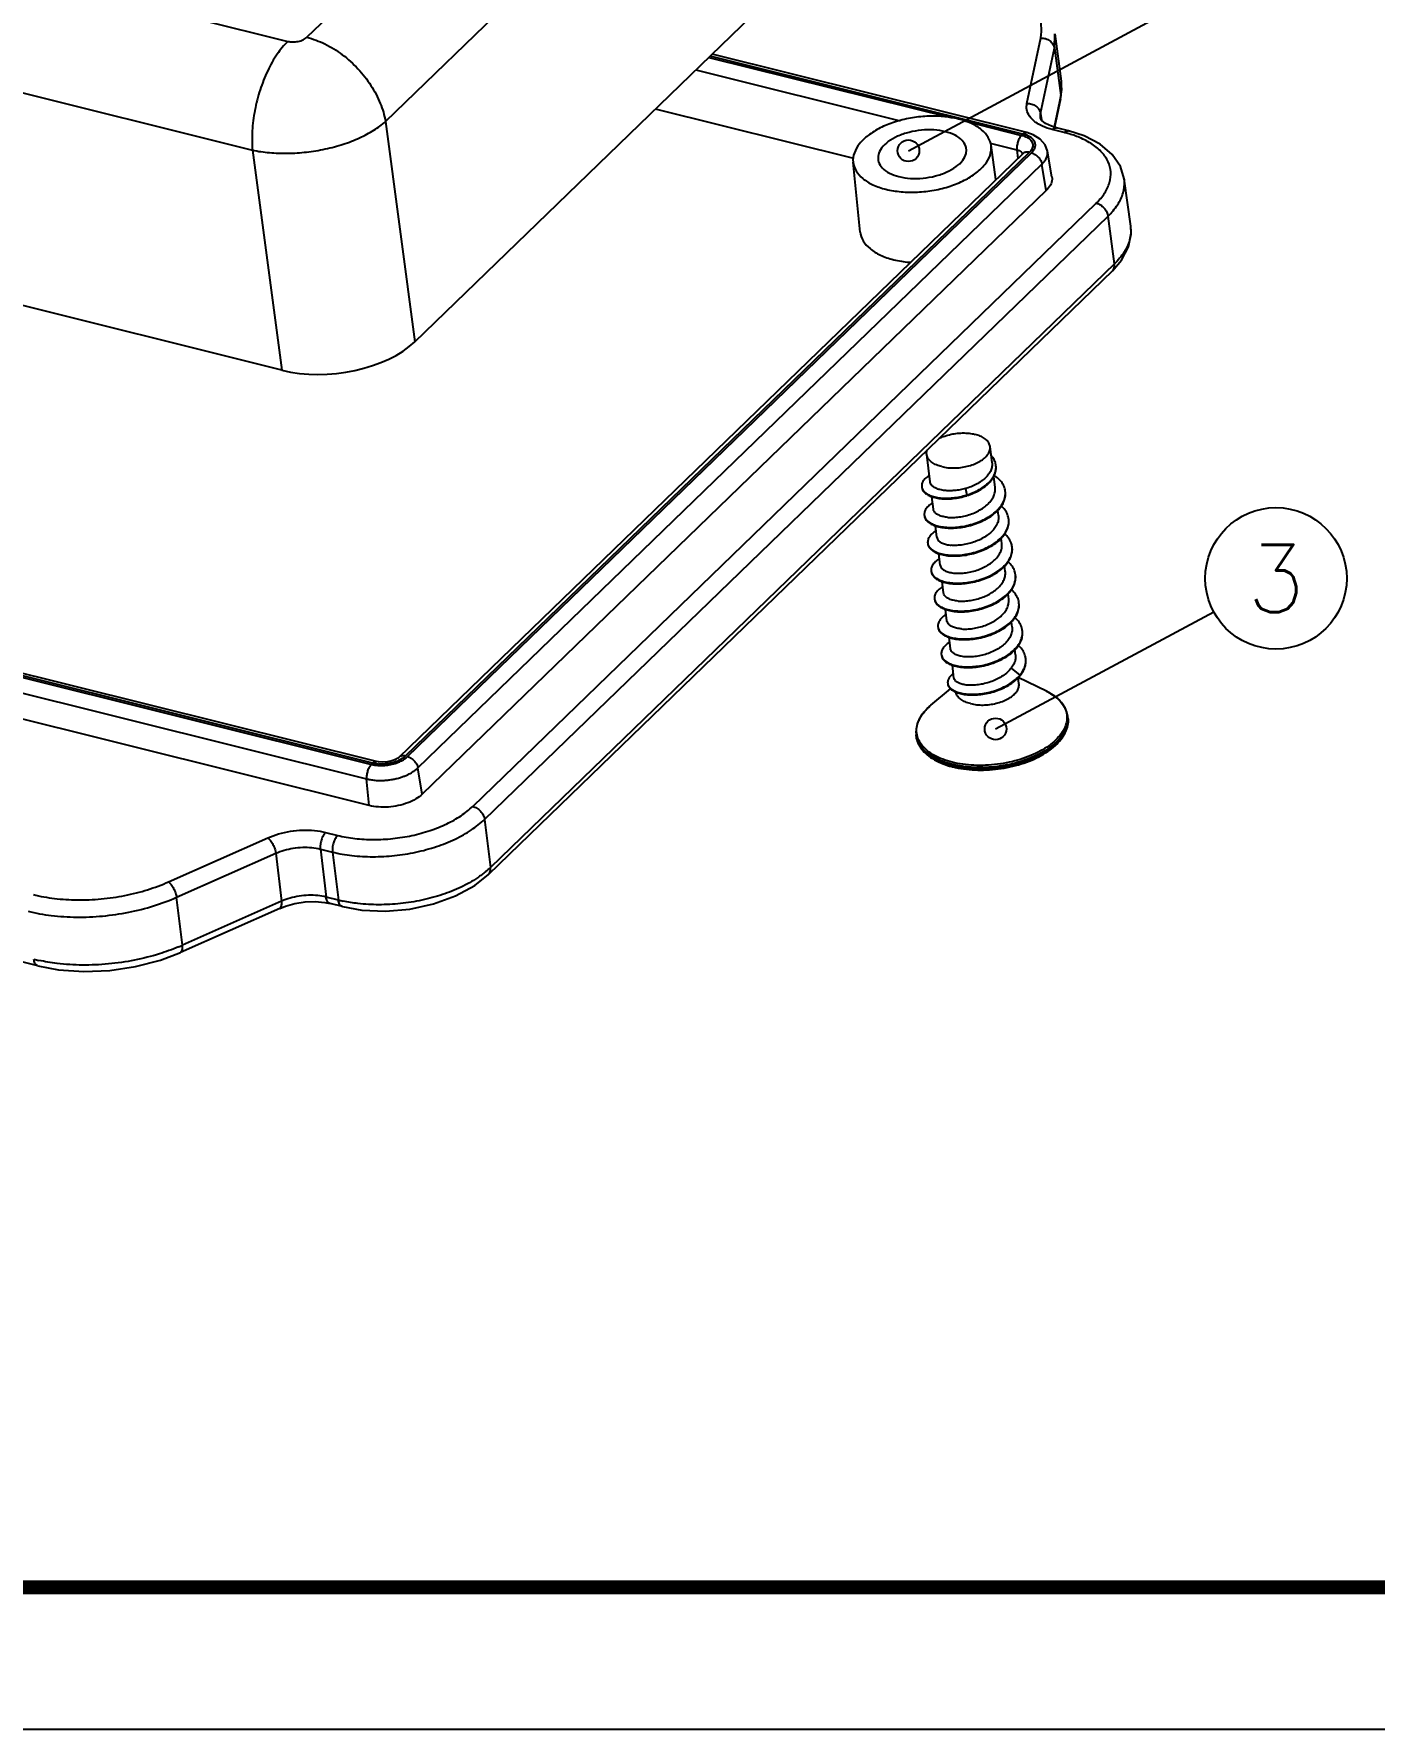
# Model space of a CAD drawing. Header units: millimetres. Extents: x 891 to 1788, y -1993 to 199.
# Drawn here: x 1017.3 to 1055.9, y 33.97 to 82.79 of the extents above; entities that cross this region are included whole.
import ezdxf
from ezdxf.enums import TextEntityAlignment as Align

# ---------------------------------------------------------------- set-up
doc = ezdxf.new("R2010")
doc.units = ezdxf.units.MM
doc.layers.add('dim', color=3, linetype='Continuous', lineweight=9)
doc.layers.add('from', color=7, linetype='Continuous')
doc.styles.add('TXT', font='txt.shx', dxfattribs={"bigfont": 'gbcbig.shx'})
doc.dimstyles.new('ISO', dxfattribs={"dimscale": 0.6, "dimtxt": 2.5, "dimasz": 2.5, "dimexe": 1.25, "dimexo": 0.625, "dimtad": 0, "dimdsep": 46, "dimtxsty": 'Standard', "dimblk": 'OPEN', "dimcen": 0, "dimclrd": 4, "dimclre": 4, "dimadec": 0, "dimazin": 0, "dimtfac": 1, "dimtofl": 0, "dimtmove": 0, "dimatfit": 3, "dimfxl": 1, "dimarcsym": 0})

# ---------------------------------------------------------------- blocks, each defined once
blk = doc.blocks.new('_Open')
at = {"color": 0, "linetype": 'ByBlock', "lineweight": -2}
for p, q in [((-1, 0.167), (0, 0)), ((-1, -0.167), (0, 0)), ((0, 0), (-1, 0))]:
    blk.add_line(p, q, dxfattribs=at)
blk = doc.blocks.new('*u5')
at = {"color": 7, "linetype": 'Continuous'}
for p, q in [((4.831, 3.309, 0), (26.885, 24.643, 0)), ((7.661, 0.276, 0), (29.715, 21.609, 0)), ((8.722, -7.649, 0), (31.193, 14.087, 0)), ((-31.584, 12.07, 0), (4.147, 3.162, 0)), ((-32.857, 8.154, 0), (2.873, -0.754, 0)), ((30.757, 0.931, 0), (31.255, 3.284, 0)), ((31.745, 2.921, 0), (31.766, 3.432, 0)), ((31.766, 3.432, 0), (31.994, 1.724, 0)), ((19.304, 2.587, 0), (28.061, 0.404, 0)), ((30.613, -0.174, 0), (19.352, 2.634, 0)), ((30.751, -0.12, 0), (19.424, 2.703, 0)), ((31.247, 0.568, 0), (31.745, 2.921, 0)), ((31.745, 2.921, 0), (31.973, 1.213, 0)), ((18.84, 2.138, 0), (26.192, 0.305, 0)), ((31.994, 1.723, 0), (31.973, 1.213, 0)), ((24.519, -1.054, 0), (17.38, 0.726, 0)), ((31.973, 1.213, 0), (31.733, 0.076, 0)), ((31.969, 1.095, 0), (31.752, 0.07, 0)), ((31.969, 1.095, 0), (31.973, 1.213, 0)), ((3.935, -8.679, 0), (-32.47, 0.398, 0)), ((7.661, 0.276, 0), (8.722, -7.649, 0)), ((28.492, 0.296, 0), (30.565, -0.221, 0)), ((31.24, 0.419, 0), (31.247, 0.568, 0)), ((31.241, 0.415, 0), (31.24, 0.419, 0)), ((31.247, 0.568, 0), (31.277, 0.342, 0)), ((31.819, 0.049, 0), (31.637, 0.105, 0)), ((32.256, -0.06, 0), (31.82, 0.049, 0)), ((29.439, -0.504, 0), (30.395, -0.743, 0)), ((29.642, -1.814, 0), (29.466, -0.58, 0)), ((32.101, -0.12, 0), (31.665, -0.011, 0)), ((2.873, -0.754, 0), (3.935, -8.679, 0)), ((30.606, -0.882, 0), (8.139, -22.615, 0)), ((30.843, -0.835, 0), (8.376, -22.568, 0)), ((8.454, -22.587, 0), (30.921, -0.855, 0)), ((24.757, -3.702, 0), (24.503, -1.186, 0)), ((30.395, -0.743, 0), (30.424, -1.057, 0)), ((31.655, -1.719, 0), (31.493, -0.79, 0)), ((8.832, -22.992, 0), (31.298, -1.259, 0)), ((31.454, -2.204, 0), (31.298, -1.259, 0)), ((34.494, -3.494, 0), (34.26, -1.785, 0)), ((31.454, -2.204, 0), (8.987, -23.937, 0)), ((10.803, -24.379, 0), (33.251, -2.663, 0)), ((11.229, -24.847, 0), (33.678, -3.132, 0)), ((33.912, -4.841, 0), (33.678, -3.132, 0)), ((33.912, -4.841, 0), (11.444, -26.574, 0)), ((33.836, -5.098, 0), (11.369, -26.832, 0)), ((29.501, -12.008, 0), (29.43, -11.427, 0)), ((27.268, -12.696, 0), (27.147, -11.705, 0)), ((29.61, -12.903, 0), (29.561, -12.5, 0)), ((27.388, -13.684, 0), (27.333, -13.229, 0)), ((28.542, -12.938, 0), (28.588, -13.169, 0)), ((28.584, -13.17, 0), (28.588, -13.169, 0)), ((28.588, -13.169, 0), (28.591, -13.194, 0)), ((-29.245, -13.792, 0), (7.154, -22.867, 0)), ((7.202, -22.82, 0), (-29.197, -13.746, 0)), ((7.34, -22.767, 0), (-29.059, -13.692, 0)), ((29.733, -13.907, 0), (29.71, -13.719, 0)), ((-29.415, -14.314, 0), (6.984, -23.389, 0)), ((27.511, -14.688, 0), (27.461, -14.277, 0)), ((29.855, -14.911, 0), (29.832, -14.725, 0)), ((7.073, -24.349, 0), (-29.326, -15.274, 0)), ((27.633, -15.692, 0), (27.583, -15.281, 0)), ((29.978, -15.915, 0), (29.954, -15.725, 0)), ((27.756, -16.696, 0), (27.706, -16.289, 0)), ((30.1, -16.919, 0), (30.077, -16.73, 0)), ((27.878, -17.7, 0), (27.828, -17.289, 0)), ((28.001, -18.704, 0), (27.951, -18.293, 0)), ((30.223, -17.923, 0), (30.2, -17.739, 0)), ((30.345, -18.927, 0), (30.322, -18.738, 0)), ((28.13, -19.759, 0), (28.074, -19.299, 0)), ((30.189, -19.408, 0), (30.506, -19.651, 0)), ((30.471, -19.961, 0), (30.445, -19.741, 0)), ((31.456, -20.233, 0), (30.446, -19.74, 0)), ((30.506, -19.651, 0), (30.509, -19.676, 0)), ((27.298, -20.74, 0), (28.008, -20.146, 0)), ((32.233, -21.189, 0), (32.227, -21.14, 0)), ((26.774, -21.856, 0), (26.768, -21.807, 0)), ((8.987, -23.937, 0), (8.832, -22.992, 0)), ((7.073, -24.349, 0), (6.984, -23.389, 0)), ((-4.855, -30.118, 0), (-27.321, -24.517, 0)), ((11.229, -24.847, 0), (11.444, -26.574, 0)), ((-0.152, -27.097, 0), (3.422, -25.511, 0)), ((5.506, -25.315, 0), (5.943, -25.424, 0)), ((0.139, -27.652, 0), (3.713, -26.066, 0)), ((3.713, -26.066, 0), (3.923, -27.793, 0)), ((5.317, -25.916, 0), (5.526, -27.642, 0)), ((5.317, -25.916, 0), (5.753, -26.024, 0)), ((5.753, -26.024, 0), (5.968, -27.752, 0)), ((0.349, -29.379, 0), (0.139, -27.652, 0)), ((3.853, -28.051, 0), (0.279, -29.637, 0)), ((3.923, -27.793, 0), (0.349, -29.379, 0)), ((3.853, -28.051, 0), (4.059, -27.97, 0)), ((5.968, -27.752, 0), (5.526, -27.642, 0)), ((6.109, -27.988, 0), (5.667, -27.878, 0))]:
    blk.add_line(p, q, dxfattribs=at)
at = {"color": 7, "linetype": 'Continuous', "elevation": 0}
for points in [[(31.969, 1.095), (32.009, 1.431), (31.994, 1.723)], [(31.637, 0.105), (31.422, 0.209), (31.293, 0.315), (31.245, 0.394), (31.24, 0.419)], [(31.493, -0.79), (31.41, -0.564), (31.238, -0.359), (30.986, -0.201), (30.751, -0.12)], [(34.26, -1.785), (34.126, -1.338), (33.831, -0.906), (33.389, -0.534), (32.818, -0.24), (32.256, -0.06)], [(30.617, -0.875), (30.62, -0.866), (30.617, -0.871), (30.606, -0.882)], [(33.836, -5.098), (34.165, -4.716), (34.415, -4.235), (34.507, -3.743), (34.493, -3.491)], [(8.139, -22.615), (8.104, -22.644), (8.019, -22.693), (7.89, -22.743), (7.731, -22.778), (7.562, -22.791), (7.41, -22.781), (7.34, -22.767)], [(6.109, -27.988), (6.807, -28.112), (7.663, -28.149), (8.535, -28.074), (9.388, -27.891), (10.182, -27.604), (10.88, -27.223), (11.369, -26.832)], [(4.059, -27.97), (4.404, -27.876), (4.769, -27.821), (5.133, -27.809), (5.475, -27.839), (5.667, -27.878)], [(-4.855, -30.118), (-4.108, -30.258), (-3.2, -30.322), (-2.266, -30.284), (-1.336, -30.145), (-0.441, -29.911), (0.279, -29.637)]]:
    blk.add_lwpolyline(points, dxfattribs=at)
at = {"color": 7, "linetype": 'Continuous'}
for centre, radius, start, end in [((31.063, -4.285, 0), 4.293, 74.29454, 76.00502), ((33.374, -3.65, 0), 1.13, 2.6225, 7.90694), ((29.081, -12.167, 0), 0.563, 4.37585, 6.92365), ((27.234, -12.841, 0), 0.265, 186.77075, 194.64991), ((27.828, -10.768, 0), 2.543, 287.44424, 287.57628), ((29.349, -13.107, 0), 0.633, 4.67049, 6.95056), ((27.338, -13.863, 0), 0.278, 186.75489, 194.64402), ((29.479, -14.109, 0), 0.626, 4.62556, 6.91569), ((27.45, -14.867, 0), 0.268, 186.92818, 192.17839), ((29.613, -15.113, 0), 0.614, 4.65322, 6.99949), ((27.592, -15.868, 0), 0.288, 187.15935, 192.1282), ((29.72, -16.119, 0), 0.631, 4.68164, 6.97397), ((27.711, -16.874, 0), 0.283, 186.84109, 197.23808), ((29.842, -17.122, 0), 0.631, 4.63647, 6.91692), ((27.817, -17.88, 0), 0.267, 186.77722, 192.07496), ((29.982, -18.124, 0), 0.614, 4.64282, 6.96607), ((27.954, -18.88, 0), 0.282, 187.1636, 192.19916), ((30.094, -19.13, 0), 0.624, 1.72404, 7.00263), ((28.156, -19.911, 0), 0.254, 187.13765, 192.7807), ((29.582, -18.881, 0), 1.203, 319.47453, 320.21916), ((29.587, -18.908, 0), 1.2, 320.21833, 321.12392), ((27.835, -21.713, 0), 1.061, 156.52114, 156.76113), ((28.168, -21.908, 0), 1.448, 141.95467, 145.56922), ((31.44, -21.236, 0), 0.793, 3.40268, 6.92827), ((27.544, -21.712, 0), 0.782, 186.93564, 190.49675), ((7.508, -21.509, 0), 1.348, 262.32875, 266.08352), ((28.905, -19.707, 0), 3.351, 255.30744, 256.00251), ((9.313, -24.364, 0), 3.071, 309.85284, 313.94767), ((7.204, -22.772, 0), 5.131, 256.06963, 258.07894), ((-3.457, -23.693, 0), 6.377, 256.03702, 257.662), ((-2.555, -22.825, 0), 7.168, 292.64805, 293.89636)]:
    blk.add_arc(centre, radius, start, end, dxfattribs=at)
blk.add_ellipse((5.76, -6.907, 0), major_axis=(3.475, 0.422), ratio=0.539083, start_param=-2.187859, end_param=-0.618965, dxfattribs=at)
for points, start_tangent, end_tangent in [([(31.255, 3.284, 0), (31.274, 3.747, 0), (31.133, 4.194, 0), (30.834, 4.606, 0), (30.388, 4.967, 0), (29.813, 5.263, 0), (29.261, 5.45, 0)], (0.206779, 0.978388), (-0.964404, 0.264435)), ([(4.147, 3.162, 0), (3.762, 2.699, 0), (3.422, 2.105, 0), (3.148, 1.416, 0), (2.958, 0.679, 0), (2.865, -0.06, 0), (2.874, -0.754, 0)], (-0.718749, -0.695269), (0.091956, -0.995763)), ([(4.147, 3.162, 0), (4.234, 3.146, 0), (4.328, 3.141, 0), (4.426, 3.146, 0), (4.522, 3.161, 0), (4.614, 3.186, 0), (4.699, 3.22, 0), (4.772, 3.262, 0), (4.831, 3.309, 0)], (0.970325, -0.241805), (0.718855, 0.69516)), ([(4.831, 3.309, 0), (5.48, 3.069, 0), (6.107, 2.682, 0), (6.672, 2.174, 0), (7.137, 1.578, 0), (7.474, 0.931, 0), (7.661, 0.276, 0)], (0.9703, -0.241905), (0.162235, -0.986752)), ([(31.255, 3.284, 0), (31.428, 3.26, 0), (31.581, 3.182, 0), (31.693, 3.063, 0), (31.745, 2.921, 0)], (0.999745, 0.022599), (0.13124, -0.991351)), ([(31.12, 0.215, 0), (31.044, 0.269, 0), (30.853, 0.468, 0), (30.755, 0.693, 0), (30.757, 0.931, 0)], (-0.836534, 0.547916), (0.206851, 0.978372)), ([(30.757, 0.931, 0), (30.93, 0.906, 0), (31.083, 0.829, 0), (31.195, 0.71, 0), (31.247, 0.568, 0)], (0.999745, 0.022599), (0.13124, -0.991351)), ([(2.873, -0.754, 0), (3.484, -0.844, 0), (4.141, -0.867, 0), (4.82, -0.822, 0), (5.496, -0.711, 0), (6.141, -0.538, 0), (6.731, -0.31, 0), (7.244, -0.035, 0), (7.661, 0.276, 0)], (0.97823, -0.207526), (0.744106, 0.668061)), ([(28.292, 0.366, 0), (27.748, 0.455, 0), (27.158, 0.466, 0), (26.561, 0.398, 0), (25.985, 0.254, 0), (25.472, 0.044, 0), (25.042, -0.223, 0), (24.729, -0.526, 0), (24.544, -0.853, 0), (24.502, -1.181, 0), (24.503, -1.186, 0)], (-0.9703, 0.241905), (0.101342, -0.994852)), ([(29.466, -0.581, 0), (29.367, -0.302, 0), (29.127, -0.025, 0), (28.761, 0.203, 0), (28.292, 0.366, 0)], (-0.143722, 0.989618), (-0.9703, 0.241905)), ([(31.665, -0.011, 0), (31.321, 0.106, 0), (31.12, 0.215, 0)], (-0.97027, 0.242026), (-0.836534, 0.547916)), ([(31.665, -0.011, 0), (31.758, 0.047, 0), (31.819, 0.048, 0)], (0.718749, 0.695269), (0.976334, -0.216266)), ([(27.822, -0.089, 0), (27.407, -0.027, 0), (26.956, -0.035, 0), (26.511, -0.113, 0), (26.1, -0.255, 0), (25.766, -0.448, 0), (25.526, -0.68, 0), (25.407, -0.926, 0), (25.398, -1.082, 0)], (-0.9703, 0.241905), (0.096489, -0.995334)), ([(25.68, -2.161, 0), (26.224, -2.251, 0), (26.814, -2.262, 0), (27.411, -2.194, 0), (27.987, -2.049, 0), (28.501, -1.84, 0), (28.931, -1.573, 0), (29.244, -1.27, 0), (29.428, -0.942, 0), (29.47, -0.615, 0), (29.466, -0.581, 0)], (0.9703, -0.241905), (-0.143722, 0.989618)), ([(28.573, -0.694, 0), (28.557, -0.623, 0), (28.422, -0.401, 0), (28.17, -0.217, 0), (27.822, -0.089, 0)], (-0.136045, 0.990703), (-0.9703, 0.241905)), ([(30.565, -0.221, 0), (30.49, -0.32, 0), (30.432, -0.453, 0), (30.399, -0.601, 0), (30.395, -0.743, 0)], (-0.718739, -0.69528), (0.091942, -0.995764)), ([(30.565, -0.221, 0), (30.715, -0.272, 0), (30.848, -0.351, 0), (30.939, -0.458, 0), (30.97, -0.582, 0), (30.937, -0.711, 0), (30.843, -0.835, 0)], (0.970264, -0.24205), (-0.719262, -0.694739)), ([(30.613, -0.174, 0), (30.694, -0.123, 0), (30.751, -0.121, 0)], (0.718749, 0.695269), (0.976001, -0.217768)), ([(30.906, -0.303, 0), (30.861, -0.273, 0), (30.816, -0.248, 0), (30.772, -0.227, 0), (30.729, -0.21, 0), (30.689, -0.195, 0), (30.65, -0.184, 0), (30.613, -0.174, 0)], (-0.804695, 0.593688), (-0.970299, 0.24191)), ([(30.921, -0.855, 0), (30.946, -0.829, 0), (30.971, -0.8, 0), (30.995, -0.768, 0), (31.018, -0.732, 0), (31.037, -0.692, 0), (31.052, -0.649, 0), (31.061, -0.602, 0), (31.061, -0.549, 0), (31.051, -0.493, 0), (31.027, -0.436, 0), (30.992, -0.384, 0), (30.95, -0.34, 0), (30.906, -0.303, 0)], (0.718746, 0.695273), (-0.804695, 0.593688)), ([(32.101, -0.12, 0), (32.194, -0.062, 0), (32.256, -0.06, 0)], (0.718749, 0.695269), (0.976192, -0.21691)), ([(33.251, -2.663, 0), (33.555, -2.299, 0), (33.732, -1.92, 0), (33.775, -1.54, 0), (33.683, -1.175, 0), (33.458, -0.838, 0), (33.109, -0.543, 0), (32.651, -0.3, 0), (32.225, -0.153, 0)], (0.718644, 0.695378), (-0.962618, 0.270863)), ([(24.503, -1.186, 0), (24.605, -1.494, 0), (24.846, -1.771, 0), (25.212, -1.999, 0), (25.68, -2.161, 0)], (0.101342, -0.994852), (0.9703, -0.241905)), ([(25.398, -1.082, 0), (25.415, -1.173, 0), (25.55, -1.395, 0), (25.803, -1.579, 0), (26.15, -1.707, 0)], (0.096489, -0.995334), (0.9703, -0.241905)), ([(26.15, -1.707, 0), (26.565, -1.769, 0), (27.016, -1.761, 0), (27.461, -1.683, 0), (27.872, -1.54, 0), (28.207, -1.348, 0), (28.446, -1.116, 0), (28.565, -0.87, 0), (28.573, -0.694, 0)], (0.9703, -0.241905), (-0.136045, 0.990703)), ([(30.395, -0.743, 0), (30.476, -0.77, 0), (30.546, -0.812, 0), (30.595, -0.869, 0), (30.601, -0.883, 0)], (0.970314, -0.241849), (0.375319, -0.926896)), ([(30.843, -0.835, 0), (30.72, -0.828, 0), (30.62, -0.87, 0), (30.606, -0.882, 0)], (-0.9703, 0.241905), (-0.716893, -0.697183)), ([(30.921, -0.855, 0), (31.05, -0.91, 0), (31.167, -1.006, 0), (31.254, -1.128, 0), (31.298, -1.259, 0)], (0.970299, -0.241908), (0.162238, -0.986752)), ([(31.298, -1.259, 0), (31.334, -1.223, 0), (31.369, -1.182, 0), (31.404, -1.136, 0), (31.435, -1.085, 0), (31.463, -1.029, 0), (31.484, -0.967, 0), (31.497, -0.9, 0), (31.497, -0.825, 0), (31.493, -0.79, 0)], (0.718754, 0.695265), (-0.172404, 0.985026)), ([(31.655, -1.719, 0), (31.661, -1.81, 0), (31.603, -2.01, 0), (31.454, -2.204, 0)], (0.173463, -0.98484), (-0.718749, -0.695269)), ([(33.678, -3.132, 0), (34.02, -2.72, 0), (34.22, -2.293, 0), (34.268, -1.865, 0), (34.26, -1.785, 0)], (0.718086, 0.695954), (-0.137029, 0.990567)), ([(33.251, -2.663, 0), (33.4, -2.728, 0), (33.533, -2.839, 0), (33.63, -2.981, 0), (33.678, -3.131, 0)], (0.9703, -0.241905), (0.129491, -0.991581)), ([(34.503, -3.598, 0), (34.454, -4.002, 0), (34.254, -4.43, 0), (33.912, -4.841, 0)], (0.045749, -0.998953), (-0.718015, -0.696027)), ([(24.757, -3.702, 0), (24.862, -4.017, 0), (25.107, -4.3, 0), (25.481, -4.532, 0), (25.959, -4.698, 0)], (0.101333, -0.994853), (0.9703, -0.241905)), ([(25.959, -4.698, 0), (26.514, -4.789, 0), (26.565, -4.794, 0)], (0.9703, -0.241905), (0.997099, -0.07611)), ([(33.836, -5.098, 0), (33.9, -4.994, 0), (33.912, -4.841, 0)], (0.715264, 0.698854), (-0.129491, 0.991581)), ([(27.597, -11.13, 0), (27.746, -11.065, 0), (27.967, -10.997, 0), (28.202, -10.953, 0), (28.441, -10.936, 0), (28.674, -10.947, 0), (28.889, -10.985, 0)], (0.894918, 0.44623), (0.9703, -0.241905)), ([(29.43, -11.427, 0), (29.414, -11.358, 0), (29.347, -11.239, 0), (29.233, -11.134, 0), (29.078, -11.048, 0), (28.889, -10.985, 0)], (-0.121647, 0.992573), (-0.9703, 0.241905)), ([(27.147, -11.705, 0), (27.145, -11.647, 0), (27.164, -11.547, 0)], (-0.121647, 0.992573), (0.320386, 0.947287)), ([(27.687, -12.147, 0), (27.903, -12.185, 0), (28.135, -12.196, 0), (28.374, -12.179, 0), (28.61, -12.135, 0), (28.831, -12.067, 0), (29.028, -11.977, 0), (29.194, -11.868, 0), (29.319, -11.747, 0), (29.4, -11.617, 0), (29.432, -11.486, 0), (29.43, -11.427, 0)], (0.9703, -0.241905), (-0.121647, 0.992573)), ([(27.687, -12.147, 0), (27.498, -12.084, 0), (27.343, -11.998, 0), (27.23, -11.894, 0), (27.163, -11.775, 0), (27.147, -11.705, 0)], (-0.9703, 0.241905), (-0.121647, 0.992573)), ([(29.501, -12.008, 0), (29.499, -12.142, 0), (29.457, -12.285, 0), (29.376, -12.424, 0), (29.262, -12.554, 0), (29.115, -12.674, 0), (28.94, -12.781, 0), (28.746, -12.87, 0), (28.542, -12.938, 0)], (0.120904, -0.992664), (-0.963389, -0.268106)), ([(28.588, -13.169, 0), (28.824, -13.081, 0), (29.042, -12.972, 0), (29.234, -12.845, 0), (29.394, -12.704, 0), (29.518, -12.552, 0), (29.6, -12.394, 0), (29.64, -12.235, 0), (29.642, -12.124, 0)], (0.954009, 0.299778), (-0.07635, 0.997081)), ([(28.596, -13.192, 0), (28.827, -13.106, 0), (29.045, -12.997, 0), (29.238, -12.87, 0), (29.398, -12.729, 0), (29.521, -12.577, 0), (29.603, -12.419, 0), (29.643, -12.26, 0), (29.643, -12.124, 0)], (0.953316, 0.301976), (-0.1206, 0.992701)), ([(29.64, -12.099, 0), (29.637, -12.078, 0), (29.592, -11.928, 0), (29.506, -11.79, 0), (29.472, -11.75, 0)], (-0.1206, 0.992701), (-0.671581, 0.740931)), ([(27.238, -12.456, 0), (27.236, -12.458, 0), (27.103, -12.566, 0), (27.014, -12.68, 0), (26.972, -12.795, 0), (26.971, -12.872, 0)], (-0.831727, -0.555184), (0.118494, -0.992955)), ([(27.792, -13.007, 0), (27.621, -12.976, 0), (27.476, -12.925, 0), (27.366, -12.857, 0), (27.296, -12.778, 0), (27.268, -12.697, 0)], (-0.993521, 0.11365), (-0.123392, 0.992358)), ([(29.978, -13.03, 0), (29.962, -12.947, 0), (29.891, -12.777, 0), (29.771, -12.62, 0), (29.606, -12.481, 0), (29.58, -12.463, 0)], (-0.121015, 0.992651), (-0.835075, 0.550136)), ([(26.974, -12.897, 0), (26.981, -12.933, 0), (27.033, -13.038, 0), (27.129, -13.13, 0), (27.266, -13.207, 0), (27.439, -13.264, 0), (27.641, -13.299, 0), (27.866, -13.31, 0), (28.104, -13.296, 0), (28.349, -13.257, 0), (28.591, -13.194, 0)], (0.118494, -0.992955), (0.954009, 0.299778)), ([(26.977, -12.908, 0), (27.029, -13.013, 0), (27.126, -13.105, 0), (27.263, -13.182, 0), (27.436, -13.239, 0), (27.638, -13.274, 0), (27.862, -13.285, 0), (28.101, -13.271, 0), (28.345, -13.232, 0), (28.584, -13.17, 0)], (0.253551, -0.967322), (0.95441, 0.298498)), ([(27.065, -13.92, 0), (27.072, -13.958, 0), (27.128, -14.071, 0), (27.234, -14.17, 0), (27.385, -14.253, 0), (27.576, -14.314, 0), (27.801, -14.35, 0), (28.05, -14.36, 0), (28.317, -14.342, 0), (28.591, -14.296, 0), (28.862, -14.221, 0), (29.122, -14.121, 0), (29.361, -13.996, 0), (29.57, -13.851, 0), (29.742, -13.689, 0), (29.872, -13.515, 0), (29.954, -13.334, 0), (29.985, -13.152, 0), (29.981, -13.055, 0)], (0.11822, -0.992987), (-0.121015, 0.992651)), ([(27.069, -13.933, 0), (27.125, -14.045, 0), (27.231, -14.145, 0), (27.382, -14.227, 0), (27.573, -14.289, 0), (27.797, -14.325, 0), (28.047, -14.335, 0), (28.314, -14.317, 0), (28.588, -14.271, 0), (28.859, -14.196, 0), (29.119, -14.096, 0), (29.357, -13.971, 0), (29.567, -13.826, 0), (29.739, -13.664, 0), (29.869, -13.49, 0), (29.951, -13.309, 0), (29.982, -13.126, 0), (29.981, -13.055, 0)], (0.253453, -0.967348), (-0.081426, 0.996679)), ([(28.542, -12.938, 0), (28.348, -12.983, 0), (28.153, -13.009, 0), (27.965, -13.017, 0), (27.792, -13.007, 0)], (-0.963389, -0.268106), (-0.993521, 0.11365)), ([(27.91, -13.974, 0), (28.108, -13.979, 0), (28.321, -13.96, 0), (28.541, -13.916, 0), (28.759, -13.85, 0), (28.968, -13.76, 0), (29.158, -13.651, 0), (29.322, -13.524, 0), (29.454, -13.384, 0), (29.549, -13.235, 0), (29.602, -13.081, 0), (29.612, -12.926, 0), (29.61, -12.903, 0)], (0.996245, -0.086581), (-0.121821, 0.992552)), ([(27.359, -13.45, 0), (27.35, -13.456, 0), (27.207, -13.569, 0), (27.11, -13.689, 0), (27.064, -13.813, 0), (27.062, -13.895, 0)], (-0.844246, -0.535956), (0.11822, -0.992987)), ([(27.91, -13.974, 0), (27.737, -13.947, 0), (27.591, -13.899, 0), (27.481, -13.834, 0), (27.413, -13.756, 0), (27.388, -13.684, 0)], (-0.996245, 0.086581), (-0.126151, 0.992011)), ([(29.733, -13.907, 0), (29.734, -13.926, 0), (29.725, -14.082, 0), (29.672, -14.238, 0), (29.578, -14.386, 0), (29.448, -14.526, 0), (29.281, -14.654, 0), (29.088, -14.765, 0), (28.881, -14.854, 0), (28.666, -14.92, 0), (28.445, -14.963, 0), (28.229, -14.983, 0), (28.033, -14.978, 0)], (0.121989, -0.992531), (-0.996245, 0.086581)), ([(30.101, -14.034, 0), (30.096, -14.004, 0), (30.04, -13.83, 0), (29.934, -13.669, 0), (29.834, -13.567, 0)], (-0.120448, 0.99272), (-0.750784, 0.660548)), ([(27.481, -14.455, 0), (27.367, -14.538, 0), (27.256, -14.657, 0), (27.195, -14.78, 0), (27.184, -14.899, 0)], (-0.843977, -0.536379), (0.120571, -0.992705)), ([(27.187, -14.925, 0), (27.187, -14.927, 0), (27.229, -15.042, 0), (27.32, -15.146, 0), (27.458, -15.234, 0), (27.638, -15.302, 0), (27.853, -15.346, 0), (28.097, -15.364, 0), (28.359, -15.355, 0), (28.632, -15.317, 0), (28.905, -15.25, 0), (29.169, -15.157, 0), (29.415, -15.039, 0), (29.634, -14.9, 0), (29.818, -14.743, 0), (29.961, -14.572, 0), (30.057, -14.392, 0), (30.104, -14.21, 0), (30.104, -14.059, 0)], (0.120571, -0.992705), (-0.120448, 0.99272)), ([(27.188, -14.924, 0), (27.226, -15.017, 0), (27.317, -15.121, 0), (27.455, -15.209, 0), (27.635, -15.277, 0), (27.85, -15.321, 0), (28.093, -15.339, 0), (28.356, -15.33, 0), (28.629, -15.291, 0), (28.902, -15.225, 0), (29.166, -15.132, 0), (29.412, -15.014, 0), (29.631, -14.875, 0), (29.815, -14.717, 0), (29.957, -14.547, 0), (30.054, -14.367, 0), (30.101, -14.185, 0), (30.103, -14.059, 0)], (0.210191, -0.97766), (-0.080682, 0.99674)), ([(30.223, -15.038, 0), (30.185, -14.885, 0), (30.093, -14.719, 0), (29.959, -14.573, 0)], (-0.121772, 0.992558), (-0.748187, 0.663488)), ([(27.31, -15.928, 0), (27.334, -16.013, 0), (27.41, -16.121, 0), (27.535, -16.214, 0), (27.703, -16.288, 0), (27.909, -16.34, 0), (28.144, -16.366, 0), (28.402, -16.364, 0), (28.673, -16.335, 0), (28.947, -16.277, 0), (29.215, -16.192, 0), (29.467, -16.081, 0), (29.694, -15.947, 0), (29.89, -15.795, 0), (30.045, -15.628, 0), (30.156, -15.45, 0), (30.218, -15.268, 0), (30.229, -15.086, 0), (30.226, -15.063, 0)], (0.124405, -0.992232), (-0.121772, 0.992558)), ([(27.311, -15.928, 0), (27.331, -15.988, 0), (27.407, -16.096, 0), (27.532, -16.189, 0), (27.7, -16.263, 0), (27.905, -16.314, 0), (28.141, -16.341, 0), (28.399, -16.339, 0), (28.67, -16.31, 0), (28.944, -16.252, 0), (29.212, -16.166, 0), (29.464, -16.056, 0), (29.691, -15.922, 0), (29.886, -15.77, 0), (30.042, -15.603, 0), (30.153, -15.425, 0), (30.215, -15.243, 0), (30.226, -15.063, 0)], (0.209897, -0.977723), (-0.08112, 0.996704)), ([(27.511, -14.688, 0), (27.535, -14.761, 0), (27.604, -14.838, 0), (27.714, -14.904, 0), (27.859, -14.951, 0), (28.033, -14.978, 0)], (0.126116, -0.992016), (0.996245, -0.086581)), ([(28.155, -15.982, 0), (28.352, -15.987, 0), (28.567, -15.968, 0), (28.787, -15.924, 0), (29.002, -15.858, 0), (29.209, -15.77, 0), (29.402, -15.659, 0), (29.569, -15.531, 0), (29.7, -15.391, 0), (29.794, -15.243, 0), (29.848, -15.087, 0), (29.857, -14.93, 0), (29.855, -14.911, 0)], (0.996245, -0.086581), (-0.122014, 0.992528)), ([(27.603, -15.459, 0), (27.532, -15.508, 0), (27.407, -15.625, 0), (27.33, -15.747, 0), (27.304, -15.87, 0), (27.307, -15.903, 0)], (-0.843488, -0.537147), (0.124405, -0.992232)), ([(27.633, -15.692, 0), (27.658, -15.765, 0), (27.727, -15.843, 0), (27.837, -15.908, 0), (27.982, -15.955, 0), (28.155, -15.982, 0)], (0.126085, -0.992019), (0.996245, -0.086581)), ([(30.248, -15.771, 0), (30.123, -15.616, 0), (30.079, -15.575, 0)], (-0.528153, 0.849149), (-0.750389, 0.660996)), ([(30.346, -16.042, 0), (30.325, -15.94, 0), (30.248, -15.771, 0)], (-0.121407, 0.992603), (-0.528153, 0.849149)), ([(27.726, -16.463, 0), (27.7, -16.48, 0), (27.562, -16.594, 0), (27.47, -16.715, 0), (27.429, -16.838, 0), (27.429, -16.907, 0)], (-0.843836, -0.5366), (0.119766, -0.992802)), ([(27.432, -16.932, 0), (27.443, -16.983, 0), (27.505, -17.094, 0), (27.616, -17.192, 0), (27.771, -17.272, 0), (27.966, -17.331, 0), (28.194, -17.365, 0), (28.446, -17.372, 0), (28.714, -17.351, 0), (28.988, -17.301, 0), (29.259, -17.224, 0), (29.517, -17.12, 0), (29.752, -16.993, 0), (29.958, -16.846, 0), (30.126, -16.683, 0), (30.251, -16.508, 0), (30.327, -16.326, 0), (30.353, -16.144, 0), (30.349, -16.067, 0)], (0.119766, -0.992802), (-0.121407, 0.992603)), ([(27.44, -16.958, 0), (27.502, -17.069, 0), (27.613, -17.167, 0), (27.768, -17.247, 0), (27.963, -17.306, 0), (28.191, -17.34, 0), (28.443, -17.347, 0), (28.711, -17.326, 0), (28.985, -17.276, 0), (29.256, -17.199, 0), (29.513, -17.095, 0), (29.749, -16.968, 0), (29.955, -16.821, 0), (30.123, -16.658, 0), (30.248, -16.483, 0), (30.324, -16.301, 0), (30.35, -16.119, 0), (30.348, -16.067, 0)], (0.297134, -0.954836), (-0.081606, 0.996665)), ([(28.278, -16.986, 0), (28.47, -16.991, 0), (28.677, -16.973, 0), (28.89, -16.933, 0), (29.103, -16.87, 0), (29.308, -16.786, 0), (29.496, -16.682, 0), (29.66, -16.562, 0), (29.796, -16.428, 0), (29.897, -16.284, 0), (29.959, -16.135, 0), (29.982, -15.984, 0), (29.978, -15.915, 0)], (0.996245, -0.086581), (-0.121263, 0.99262)), ([(27.555, -17.936, 0), (27.557, -17.952, 0), (27.604, -18.066, 0), (27.7, -18.169, 0), (27.843, -18.254, 0), (28.027, -18.32, 0), (28.246, -18.361, 0), (28.492, -18.377, 0), (28.756, -18.364, 0), (29.029, -18.323, 0), (29.302, -18.254, 0), (29.564, -18.158, 0), (29.808, -18.037, 0), (30.023, -17.896, 0), (30.203, -17.737, 0), (30.341, -17.565, 0), (30.432, -17.385, 0), (30.474, -17.202, 0), (30.471, -17.071, 0)], (0.118344, -0.992973), (-0.120457, 0.992719)), ([(27.556, -17.936, 0), (27.601, -18.041, 0), (27.697, -18.143, 0), (27.84, -18.229, 0), (28.024, -18.295, 0), (28.243, -18.336, 0), (28.489, -18.351, 0), (28.753, -18.339, 0), (29.026, -18.298, 0), (29.299, -18.228, 0), (29.561, -18.132, 0), (29.804, -18.012, 0), (30.02, -17.871, 0), (30.2, -17.712, 0), (30.338, -17.54, 0), (30.429, -17.36, 0), (30.47, -17.177, 0), (30.471, -17.071, 0)], (0.20909, -0.977896), (-0.080859, 0.996726)), ([(28.278, -16.986, 0), (28.104, -16.959, 0), (27.959, -16.912, 0), (27.849, -16.846, 0), (27.78, -16.768, 0), (27.756, -16.696, 0)], (-0.996245, 0.086581), (-0.126126, 0.992014)), ([(28.4, -17.99, 0), (28.598, -17.994, 0), (28.811, -17.976, 0), (29.031, -17.932, 0), (29.249, -17.866, 0), (29.458, -17.776, 0), (29.648, -17.667, 0), (29.812, -17.54, 0), (29.944, -17.4, 0), (30.039, -17.251, 0), (30.092, -17.096, 0), (30.102, -16.942, 0), (30.1, -16.919, 0)], (0.996245, -0.086581), (-0.121821, 0.992552)), ([(30.468, -17.046, 0), (30.46, -16.997, 0), (30.399, -16.824, 0), (30.288, -16.664, 0), (30.201, -16.578, 0)], (-0.120457, 0.992719), (-0.751106, 0.660182)), ([(27.849, -17.466, 0), (27.721, -17.563, 0), (27.615, -17.682, 0), (27.559, -17.805, 0), (27.552, -17.911, 0)], (-0.844239, -0.535966), (0.118344, -0.992973)), ([(30.591, -18.05, 0), (30.545, -17.878, 0), (30.448, -17.714, 0), (30.325, -17.584, 0)], (-0.12129, 0.992617), (-0.749425, 0.66209)), ([(27.677, -18.94, 0), (27.707, -19.037, 0), (27.789, -19.144, 0), (27.919, -19.235, 0), (28.091, -19.307, 0), (28.3, -19.356, 0), (28.539, -19.379, 0), (28.799, -19.375, 0), (29.07, -19.342, 0), (29.344, -19.281, 0), (29.61, -19.193, 0), (29.86, -19.079, 0), (30.085, -18.944, 0), (30.276, -18.789, 0), (30.427, -18.621, 0), (30.533, -18.443, 0), (30.589, -18.26, 0), (30.594, -18.079, 0), (30.594, -18.075, 0)], (0.124375, -0.992235), (-0.12129, 0.992617)), ([(27.678, -18.94, 0), (27.704, -19.012, 0), (27.786, -19.119, 0), (27.916, -19.21, 0), (28.088, -19.282, 0), (28.297, -19.331, 0), (28.536, -19.354, 0), (28.795, -19.349, 0), (29.067, -19.317, 0), (29.341, -19.256, 0), (29.607, -19.168, 0), (29.857, -19.054, 0), (30.082, -18.919, 0), (30.273, -18.764, 0), (30.424, -18.596, 0), (30.53, -18.418, 0), (30.586, -18.235, 0), (30.593, -18.075, 0)], (0.211002, -0.977486), (-0.081037, 0.996711)), ([(28.4, -17.99, 0), (28.226, -17.963, 0), (28.081, -17.915, 0), (27.972, -17.851, 0), (27.903, -17.773, 0), (27.878, -17.7, 0)], (-0.996245, 0.086581), (-0.126127, 0.992014)), ([(30.223, -17.923, 0), (30.225, -17.943, 0), (30.215, -18.099, 0), (30.161, -18.255, 0), (30.067, -18.404, 0), (29.936, -18.543, 0), (29.769, -18.672, 0), (29.576, -18.782, 0), (29.369, -18.871, 0), (29.154, -18.936, 0), (28.934, -18.98, 0), (28.719, -18.999, 0), (28.523, -18.994, 0)], (0.122031, -0.992526), (-0.996245, 0.086581)), ([(27.971, -18.471, 0), (27.884, -18.533, 0), (27.764, -18.65, 0), (27.692, -18.773, 0), (27.672, -18.895, 0), (27.674, -18.915, 0)], (-0.843598, -0.536976), (0.124375, -0.992235)), ([(28.523, -18.994, 0), (28.349, -18.967, 0), (28.205, -18.92, 0), (28.095, -18.855, 0), (28.026, -18.777, 0), (28.001, -18.704, 0)], (-0.996245, 0.086581), (-0.126066, 0.992022)), ([(30.713, -19.054, 0), (30.686, -18.933, 0), (30.604, -18.766, 0), (30.474, -18.612, 0), (30.447, -18.588, 0)], (-0.121763, 0.992559), (-0.749734, 0.661739)), ([(30.189, -19.408, 0), (30.059, -19.547, 0), (29.893, -19.676, 0), (29.701, -19.788, 0), (29.495, -19.878, 0), (29.279, -19.947, 0), (29.058, -19.994, 0), (28.843, -20.017, 0), (28.648, -20.017, 0)], (-0.617249, -0.786768), (-0.998147, 0.060855)), ([(30.345, -18.927, 0), (30.347, -18.947, 0), (30.338, -19.103, 0), (30.283, -19.26, 0), (30.189, -19.408, 0)], (0.122027, -0.992527), (-0.617249, -0.786768)), ([(30.506, -19.651, 0), (30.626, -19.475, 0), (30.697, -19.294, 0), (30.718, -19.111, 0)], (0.639838, 0.76851), (-0.029915, 0.999552)), ([(30.521, -19.662, 0), (30.629, -19.5, 0), (30.7, -19.319, 0), (30.721, -19.136, 0), (30.716, -19.079, 0)], (0.627611, 0.778527), (-0.121763, 0.992559)), ([(28.11, -19.596, 0), (27.999, -19.693, 0), (27.928, -19.798, 0), (27.902, -19.906, 0), (27.903, -19.943, 0)], (-0.814395, -0.580311), (0.123999, -0.992282)), ([(27.907, -19.968, 0), (27.925, -20.037, 0), (27.992, -20.134, 0), (28.104, -20.22, 0), (28.18, -20.259, 0)], (0.123999, -0.992282), (0.913006, -0.407945)), ([(27.908, -19.967, 0), (27.922, -20.012, 0), (27.989, -20.109, 0), (28.101, -20.195, 0), (28.254, -20.264, 0), (28.444, -20.314, 0), (28.664, -20.34, 0), (28.907, -20.341, 0), (29.164, -20.315, 0), (29.426, -20.263, 0), (29.684, -20.184, 0), (29.93, -20.081, 0), (30.154, -19.955, 0), (30.348, -19.811, 0), (30.496, -19.663, 0)], (0.221001, -0.975274), (0.649771, 0.76013)), ([(28.648, -20.017, 0), (28.486, -19.997, 0), (28.347, -19.96, 0), (28.239, -19.908, 0), (28.167, -19.845, 0), (28.132, -19.774, 0), (28.13, -19.759, 0)], (-0.998147, 0.060855), (-0.115062, 0.993358)), ([(28.18, -20.259, 0), (28.257, -20.289, 0), (28.447, -20.339, 0), (28.667, -20.365, 0), (28.91, -20.366, 0), (29.167, -20.34, 0), (29.429, -20.288, 0), (29.688, -20.209, 0), (29.933, -20.106, 0), (30.157, -19.98, 0), (30.351, -19.836, 0), (30.509, -19.676, 0)], (0.913006, -0.407945), (0.639838, 0.76851)), ([(28.729, -20.681, 0), (28.944, -20.719, 0), (29.177, -20.73, 0), (29.416, -20.713, 0), (29.651, -20.669, 0), (29.872, -20.601, 0), (30.07, -20.51, 0), (30.235, -20.402, 0), (30.361, -20.281, 0), (30.441, -20.151, 0), (30.473, -20.02, 0), (30.471, -19.961, 0)], (0.9703, -0.241905), (-0.12171, 0.992566)), ([(27.298, -20.74, 0), (27.089, -20.942, 0), (26.929, -21.155, 0), (26.821, -21.373, 0), (26.768, -21.592, 0), (26.768, -21.807, 0)], (-0.766811, -0.641872), (0.12115, -0.992634)), ([(27.145, -20.882, 0), (27.187, -20.84, 0), (27.298, -20.74, 0)], (0.696423, 0.717632), (0.766792, 0.641895)), ([(31.456, -20.233, 0), (31.554, -20.284, 0), (31.802, -20.45, 0), (31.994, -20.639, 0), (32.124, -20.848, 0), (32.189, -21.07, 0), (32.188, -21.302, 0), (32.12, -21.535, 0), (31.987, -21.766, 0), (31.793, -21.988, 0), (31.543, -22.196, 0), (31.241, -22.385, 0), (30.897, -22.55, 0), (30.518, -22.687, 0), (30.114, -22.793, 0), (29.694, -22.864, 0), (29.269, -22.9, 0), (28.85, -22.899, 0), (28.446, -22.862, 0), (28.069, -22.789, 0)], (0.898629, -0.43871), (-0.9703, 0.241905)), ([(28.729, -20.681, 0), (28.54, -20.618, 0), (28.385, -20.532, 0), (28.272, -20.428, 0), (28.204, -20.309, 0), (28.192, -20.261, 0)], (-0.9703, 0.241905), (-0.183936, 0.982938)), ([(32.227, -21.14, 0), (32.175, -20.932, 0), (32.071, -20.733, 0), (31.914, -20.546, 0), (31.707, -20.378, 0), (31.456, -20.233, 0)], (-0.12115, 0.992634), (-0.898682, 0.438601)), ([(28.069, -22.789, 0), (27.726, -22.683, 0), (27.427, -22.545, 0), (27.178, -22.379, 0), (26.986, -22.189, 0), (26.856, -21.981, 0), (26.791, -21.758, 0), (26.793, -21.527, 0), (26.86, -21.294, 0)], (-0.9703, 0.241905), (0.394564, 0.918868)), ([(26.862, -21.29, 0), (26.974, -21.09, 0)], (0.398409, 0.917208), (0.565084, 0.825033)), ([(27.028, -21.016, 0), (27.145, -20.882, 0)], (0.615824, 0.787884), (0.696423, 0.717632)), ([(32.232, -21.189, 0), (32.224, -21.359, 0), (32.155, -21.596, 0), (32.021, -21.829, 0), (31.825, -22.054, 0), (31.572, -22.264, 0), (31.267, -22.455, 0), (30.919, -22.621, 0), (30.536, -22.76, 0), (30.128, -22.867, 0), (29.703, -22.939, 0), (29.274, -22.975, 0), (28.85, -22.975, 0), (28.442, -22.937, 0), (28.061, -22.863, 0)], (0.059473, -0.99823), (-0.9703, 0.241905)), ([(32.233, -21.189, 0), (32.23, -21.408, 0), (32.161, -21.645, 0), (32.027, -21.878, 0), (31.831, -22.103, 0), (31.578, -22.313, 0), (31.273, -22.504, 0), (30.925, -22.671, 0), (30.542, -22.809, 0), (30.133, -22.916, 0), (29.709, -22.988, 0), (29.28, -23.024, 0), (28.856, -23.024, 0), (28.448, -22.986, 0), (28.067, -22.912, 0)], (0.12075, -0.992683), (-0.9703, 0.241905)), ([(28.095, -22.959, 0), (28.476, -23.032, 0), (28.881, -23.069, 0), (29.301, -23.069, 0), (29.726, -23.032, 0), (30.145, -22.96, 0), (30.548, -22.853, 0), (30.928, -22.714, 0), (31.274, -22.547, 0), (31.577, -22.354, 0), (31.831, -22.139, 0), (32.028, -21.908, 0), (32.162, -21.668, 0), (32.23, -21.427, 0), (32.233, -21.189, 0)], (0.9703, -0.241905), (-0.12115, 0.992634)), ([(28.067, -22.912, 0), (27.72, -22.804, 0), (27.418, -22.665, 0), (27.166, -22.497, 0), (26.973, -22.306, 0), (26.841, -22.095, 0), (26.776, -21.87, 0), (26.774, -21.856, 0)], (-0.9703, 0.241905), (-0.12075, 0.992683)), ([(26.774, -21.856, 0), (26.837, -22.091, 0), (26.967, -22.315, 0), (27.165, -22.52, 0), (27.424, -22.699, 0), (27.737, -22.847, 0), (28.055, -22.949, 0)], (0.12115, -0.992634), (0.967294, -0.253658)), ([(28.061, -22.863, 0), (27.714, -22.755, 0), (27.412, -22.616, 0), (27.16, -22.448, 0), (26.967, -22.257, 0), (26.835, -22.046, 0), (26.775, -21.855, 0)], (-0.9703, 0.241905), (-0.182009, 0.983297)), ([(8.376, -22.568, 0), (8.258, -22.66, 0), (8.091, -22.746, 0)], (-0.718544, -0.695482), (-0.923839, -0.382781)), ([(8.376, -22.568, 0), (8.253, -22.561, 0), (8.153, -22.602, 0), (8.139, -22.615, 0)], (-0.970302, 0.241895), (-0.715512, -0.6986)), ([(7.154, -22.867, 0), (7.079, -22.966, 0), (7.02, -23.1, 0), (6.987, -23.248, 0), (6.984, -23.389, 0)], (-0.718752, -0.695266), (0.09196, -0.995763)), ([(6.984, -23.389, 0), (7.045, -23.403, 0), (7.115, -23.416, 0), (7.193, -23.428, 0), (7.282, -23.438, 0), (7.381, -23.444, 0), (7.491, -23.446, 0), (7.613, -23.443, 0), (7.75, -23.431, 0), (7.899, -23.41, 0), (8.052, -23.379, 0), (8.197, -23.339, 0), (8.323, -23.296, 0), (8.428, -23.253, 0), (8.517, -23.21, 0), (8.593, -23.169, 0), (8.657, -23.129, 0), (8.712, -23.092, 0), (8.758, -23.056, 0), (8.798, -23.023, 0), (8.832, -22.992, 0)], (0.970299, -0.24191), (0.71875, 0.695269)), ([(7.154, -22.867, 0), (7.197, -22.877, 0), (7.246, -22.886, 0), (7.301, -22.895, 0), (7.364, -22.901, 0), (7.433, -22.906, 0), (7.511, -22.907, 0), (7.596, -22.905, 0), (7.693, -22.897, 0), (7.798, -22.882, 0), (7.906, -22.86, 0), (8.007, -22.832, 0), (8.096, -22.802, 0)], (0.970301, -0.241902), (0.935549, 0.353198)), ([(7.202, -22.82, 0), (7.283, -22.769, 0), (7.339, -22.767, 0)], (0.718749, 0.695269), (0.976001, -0.217768)), ([(7.328, -22.844, 0), (7.202, -22.82, 0)], (-0.990958, 0.13417), (-0.970142, 0.242538)), ([(8.091, -22.746, 0), (7.88, -22.814, 0), (7.648, -22.851, 0), (7.416, -22.853, 0)], (-0.923839, -0.382781), (-0.997619, 0.06897)), ([(8.096, -22.802, 0), (8.17, -22.771, 0), (8.233, -22.741, 0), (8.286, -22.712, 0), (8.331, -22.684, 0), (8.37, -22.658, 0), (8.403, -22.633, 0), (8.43, -22.61, 0), (8.454, -22.587, 0)], (0.935549, 0.353198), (0.718754, 0.695265)), ([(8.454, -22.587, 0), (8.583, -22.643, 0), (8.7, -22.739, 0), (8.787, -22.861, 0), (8.832, -22.992, 0)], (0.9703, -0.241905), (0.162235, -0.986752)), ([(5.943, -25.424, 0), (6.563, -25.535, 0), (7.233, -25.574, 0), (7.924, -25.538, 0), (8.611, -25.428, 0), (9.266, -25.249, 0), (9.865, -25.008, 0), (10.384, -24.714, 0), (10.803, -24.379, 0)], (0.970325, -0.241804), (0.718854, 0.695161)), ([(8.987, -23.937, 0), (8.756, -24.111, 0), (8.461, -24.252, 0), (8.124, -24.35, 0), (7.765, -24.402, 0), (7.406, -24.401, 0), (7.073, -24.349, 0)], (-0.718749, -0.695269), (-0.9703, 0.241905)), ([(10.803, -24.379, 0), (10.951, -24.443, 0), (11.084, -24.555, 0), (11.182, -24.696, 0), (11.229, -24.847, 0)], (0.9703, -0.241905), (0.129491, -0.991581)), ([(5.753, -26.024, 0), (6.454, -26.15, 0), (7.208, -26.192, 0), (7.987, -26.151, 0), (8.759, -26.028, 0), (9.497, -25.826, 0), (10.172, -25.555, 0), (10.756, -25.224, 0), (11.229, -24.847, 0)], (0.970528, -0.240989), (0.719413, 0.694583)), ([(3.422, -25.511, 0), (3.812, -25.37, 0), (4.24, -25.276, 0), (4.681, -25.234, 0), (5.111, -25.248, 0), (5.506, -25.315, 0)], (0.914135, 0.405409), (0.970319, -0.241828)), ([(3.422, -25.511, 0), (3.519, -25.609, 0), (3.609, -25.748, 0), (3.677, -25.909, 0), (3.714, -26.066, 0)], (0.803454, -0.595367), (0.126194, -0.992006)), ([(5.506, -25.315, 0), (5.42, -25.43, 0), (5.354, -25.584, 0), (5.318, -25.755, 0), (5.317, -25.916, 0)], (-0.718749, -0.695269), (0.115215, -0.993341)), ([(5.943, -25.424, 0), (5.857, -25.539, 0), (5.791, -25.693, 0), (5.754, -25.863, 0), (5.753, -26.024, 0)], (-0.718749, -0.695269), (0.115215, -0.993341)), ([(3.713, -26.066, 0), (4.015, -25.957, 0), (4.343, -25.885, 0), (4.681, -25.853, 0), (5.011, -25.863, 0), (5.317, -25.916, 0)], (0.913461, 0.406926), (0.969936, -0.243361)), ([(11.281, -26.721, 0), (10.971, -26.952, 0), (10.387, -27.283, 0), (9.712, -27.554, 0), (8.975, -27.755, 0), (8.202, -27.879, 0), (7.423, -27.92, 0), (6.669, -27.877, 0), (6.144, -27.792, 0)], (-0.767243, -0.641356), (-0.978401, 0.206715)), ([(11.369, -26.832, 0), (11.433, -26.728, 0), (11.444, -26.574, 0)], (0.714389, 0.699749), (-0.129491, 0.991581)), ([(-5.016, -27.555, 0), (-4.256, -27.693, 0), (-3.431, -27.747, 0), (-2.574, -27.71, 0), (-1.72, -27.586, 0), (-0.901, -27.378, 0), (-0.152, -27.097, 0)], (0.970321, -0.241819), (0.914083, 0.405526)), ([(-0.152, -27.097, 0), (-0.055, -27.195, 0), (0.034, -27.335, 0), (0.102, -27.495, 0), (0.139, -27.653, 0)], (0.803454, -0.595367), (0.126194, -0.992006)), ([(-5.205, -28.155, 0), (-4.369, -28.308, 0), (-3.463, -28.366, 0), (-2.522, -28.326, 0), (-1.584, -28.189, 0), (-0.686, -27.961, 0), (0.139, -27.652, 0)], (0.970415, -0.241442), (0.914238, 0.405177)), ([(3.853, -28.049, 0), (3.88, -28.032, 0), (3.923, -27.939, 0), (3.923, -27.793, 0)], (0.92352, 0.383549), (-0.126194, 0.992006)), ([(5.526, -27.642, 0), (5.221, -27.59, 0), (4.89, -27.579, 0), (4.553, -27.611, 0), (4.225, -27.683, 0), (3.923, -27.793, 0)], (-0.969895, 0.243524), (-0.913394, -0.407077)), ([(5.667, -27.877, 0), (5.639, -27.867, 0), (5.565, -27.784, 0), (5.526, -27.642, 0)], (-0.975537, 0.219837), (-0.115215, 0.993341)), ([(6.109, -27.987, 0), (6.08, -27.977, 0), (6.007, -27.895, 0), (5.968, -27.752, 0)], (-0.975698, 0.219122), (-0.115215, 0.993341)), ([(-4.855, -30.117, 0), (-4.883, -30.106, 0), (-4.957, -30.024, 0), (-4.996, -29.882, 0)], (-0.975746, 0.218904), (-0.115215, 0.993341)), ([(0.205, -29.44, 0), (-0.477, -29.688, 0), (-1.375, -29.915, 0), (-2.313, -30.052, 0), (-3.253, -30.092, 0), (-4.158, -30.034, 0), (-4.82, -29.923, 0)], (-0.922867, -0.385118), (-0.976882, 0.213777)), ([(0.278, -29.635, 0), (0.306, -29.618, 0), (0.348, -29.525, 0), (0.349, -29.379, 0)], (0.923818, 0.382833), (-0.126194, 0.992006))]:
    blk.add_spline(points, degree=3, dxfattribs=dict(at, start_tangent=start_tangent, end_tangent=end_tangent))

msp = doc.modelspace()

# ---------------------------------------------------------------- linework, layer by layer
at = {"layer": 'from', "elevation": 0}
msp.add_lwpolyline([(890.85, 33.965), (1127.893, 33.965), (1127.893, 198.688), (890.85, 198.688)], close=True, dxfattribs=at)
at = {"layer": 'from', "const_width": 0.409, "elevation": 0}
msp.add_lwpolyline([(894.936, 38.05), (894.936, 194.603), (1123.807, 194.603), (1123.807, 38.05), (894.936, 38.05)], dxfattribs=at)
at = {"layer": 'from', "color": 4}
msp.add_circle((1053.076, 67.108), 2.037, dxfattribs=at)

# ---------------------------------------------------------------- block references
at = {"xscale": 0.8, "yscale": 0.8, "zscale": 0.8}
msp.add_blockref('*u5', (1021.297, 80.044, 0), dxfattribs=at)

# ---------------------------------------------------------------- texts
at = {"layer": 'from', "color": 6, "style": 'TXT'}
msp.add_text('3', height=1.94, dxfattribs=at).set_placement((1053.076, 67.108), align=Align.MIDDLE)

# ---------------------------------------------------------------- leaders
at = {"layer": 'dim'}
for points in [[(1042.488, 79.426), (1051.282, 84.149)], [(1044.999, 62.77), (1051.282, 66.144)]]:
    msp.add_leader(points, dimstyle='ISO', override={"dimscale": 1, "dimasz": 1.25, "dimexo": 0.125, "dimadec": 2, "dimazin": 2, "dimldrblk": 'Small'}, dxfattribs=at)

doc.saveas('drawing.dxf')
